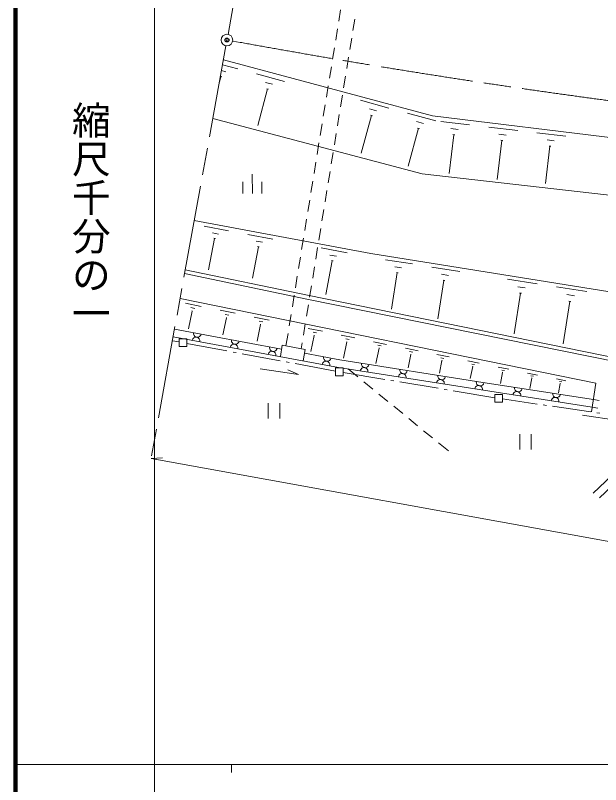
# Model space of a CAD drawing. Units: millimetres, scale not verified. Extents: x 40000 to 680000, y 20000 to 380000.
# Drawn here: x 40000 to 115813, y 202409 to 302096 of the extents above; entities that cross this region are included whole.
import ezdxf
from ezdxf.enums import TextEntityAlignment as Align

# ---------------------------------------------------------------- set-up
doc = ezdxf.new("R2010")
doc.units = ezdxf.units.MM
doc.header["$LTSCALE"] = 1000
doc.header["$PDMODE"] = 32
doc.header["$PDSIZE"] = 500
doc.linetypes.add('CHAIN', pattern=[18.5, 12, -1.5, 3.5, -1.5])
for name, color, linetype, lineweight in [('M-BGD', 7, 'Continuous', 13), ('M-BMK', 2, 'CHAIN', 13), ('M-BMK-ROW', 30, 'Continuous', 13), ('M-BMK-SRVR', 3, 'Continuous', 13), ('M-STR-HTXT', 7, 'Continuous', 13), ('M-TTL', 2, 'Continuous', 140), ('M-TTL-BAND', 7, 'Continuous', 13)]:
    doc.layers.add(name, color=color, linetype=linetype, lineweight=lineweight)
doc.layers.add('M-OTRS', color=6, linetype='Continuous')
doc.styles.add('@ＭＳ ゴシック', font='')
doc.styles.get('@ＭＳ ゴシック').set_extended_font_data('@MS Gothic')

msp = doc.modelspace()

# ---------------------------------------------------------------- linework, layer by layer
at = {"layer": 'M-BGD'}
for p, q in [((81896, 301354), (82137, 302835)), ((83728, 300127), (83968, 301607)), ((81495, 298887), (81736, 300367)), ((83327, 297659), (83568, 299140)), ((81094, 296419), (81335, 297899)), ((66949, 296344), (94029, 289094)), ((82926, 295192), (83167, 296672)), ((66830, 295693), (68833, 295154)), ((80693, 293951), (80934, 295432)), ((66621, 294191), (66421, 293460)), ((66560, 294201), (66731, 294151)), ((66690, 294952), (67271, 294792)), ((71246, 294504), (74872, 293526)), ((82525, 292724), (82766, 294205)), ((72409, 293414), (73320, 293174)), ((72669, 292563), (71401, 287846)), ((72559, 292593), (72780, 292533)), ((80292, 291484), (80533, 292964)), ((82124, 290256), (82365, 291737)), ((84696, 291090), (88371, 290091)), ((79891, 289016), (80132, 290497)), ((81723, 287789), (81964, 289269)), ((86139, 289128), (84811, 284261)), ((85878, 289979), (86800, 289730)), ((86019, 289158), (86249, 289088)), ((90785, 289432), (94460, 288433)), ((94029, 289094), (133413, 284236)), ((65573, 288753), (92683, 281563)), ((91967, 288331), (92878, 288082)), ((95111, 288344), (98846, 287906)), ((79490, 286548), (79731, 288029)), ((92218, 287471), (90890, 282563)), ((92108, 287500), (92338, 287441)), ((96423, 287433), (97355, 287324)), ((101330, 287607), (105075, 287159)), ((81323, 285321), (81563, 286802)), ((96795, 286633), (96197, 281586)), ((96684, 286643), (96915, 286613)), ((102642, 286697), (103583, 286577)), ((107558, 286871), (111303, 286423)), ((79089, 284081), (79330, 285561)), ((103023, 285886), (102426, 280829)), ((102903, 285906), (103143, 285876)), ((109252, 285150), (108674, 280293)), ((108870, 285950), (109812, 285841)), ((109131, 285160), (109372, 285130)), ((80922, 282853), (81162, 284334)), ((78688, 281613), (78929, 283094)), ((70696, 279030), (70694, 281533)), ((80521, 280386), (80761, 281866)), ((92683, 281563), (169788, 272757)), ((69444, 279029), (69443, 280531)), ((71947, 279031), (71946, 280533)), ((78287, 279145), (78528, 280626)), ((80120, 277918), (80360, 279399)), ((77886, 276678), (78127, 278158)), ((79719, 275450), (79960, 276931)), ((63170, 275514), (86052, 271245)), ((77485, 274210), (77726, 275691)), ((64452, 274764), (67616, 274176)), ((79318, 272983), (79559, 274463)), ((65805, 273203), (65036, 269108)), ((65524, 273914), (66315, 273764)), ((65704, 273223), (65905, 273183)), ((70100, 273707), (73334, 273109)), ((77084, 271743), (77325, 273223)), ((71192, 272837), (72003, 272687)), ((71473, 272116), (70714, 268050)), ((71372, 272136), (71573, 272096)), ((78917, 270515), (79158, 271996)), ((79633, 271952), (82988, 271313)), ((121491, 265543), (86052, 271245)), ((76683, 269275), (76924, 270756)), ((81056, 270291), (80228, 265934)), ((80755, 271041), (81596, 270882)), ((80946, 270310), (81156, 270271)), ((87945, 270436), (91440, 269877)), ((78516, 268047), (78757, 269528)), ((89147, 269525), (90018, 269386)), ((93943, 269479), (97558, 268911)), ((61923, 268625), (77735, 265332)), ((62013, 269125), (77835, 265823)), ((76282, 266807), (76523, 268288)), ((89468, 268765), (88720, 264018)), ((89358, 268775), (89578, 268745)), ((95185, 268538), (96087, 268399)), ((95516, 267748), (94729, 262771)), ((95406, 267768), (95637, 267728)), ((103767, 267924), (107582, 267326)), ((78115, 265580), (78356, 267060)), ((105079, 266933), (106031, 266784)), ((110096, 266927), (114041, 266309)), ((61334, 265420), (115211, 254455)), ((75881, 264340), (76122, 265820)), ((77735, 265332), (126925, 255334)), ((77835, 265823), (127025, 255825)), ((105430, 266093), (104603, 260845)), ((105310, 266113), (105550, 266083)), ((111448, 265907), (112439, 265747)), ((62056, 264780), (64069, 264381)), ((62727, 264230), (63228, 264120)), ((77715, 263112), (77955, 264593)), ((111819, 265036), (110952, 259518)), ((111699, 265056), (111939, 265016)), ((62898, 263769), (62439, 261466)), ((62837, 263789), (62958, 263759)), ((66512, 263882), (68485, 263493)), ((67173, 263342), (67664, 263242)), ((75480, 261872), (75721, 263353)), ((67344, 262901), (66895, 260678)), ((67284, 262911), (67404, 262891)), ((70928, 263004), (72871, 262615)), ((71580, 262464), (72060, 262374)), ((60616, 261425), (74486, 258851)), ((71750, 262033), (71321, 259890)), ((71690, 262043), (71810, 262023)), ((77314, 260644), (77554, 262125)), ((77948, 261527), (79771, 261158)), ((81847, 256473), (60437, 260443)), ((75056, 259262), (75320, 260885)), ((78710, 260617), (78291, 258554)), ((78560, 261027), (79010, 260937)), ((78660, 260626), (78770, 260607)), ((82204, 260659), (83967, 260310)), ((74326, 257870), (74566, 259352)), ((77520, 258803), (74566, 259352)), ((77029, 258893), (77153, 259657)), ((82946, 259778), (82517, 257685)), ((82796, 260179), (83236, 260089)), ((82886, 259798), (82996, 259768)), ((86400, 259811), (88093, 259462)), ((86972, 259341), (87392, 259261)), ((77281, 257321), (77520, 258803)), ((77440, 258313), (82027, 257455)), ((87112, 258960), (86703, 256968)), ((87062, 258970), (87162, 258950)), ((90536, 258973), (92159, 258634)), ((91077, 258523), (91488, 258433)), ((82027, 257455), (100562, 254504)), ((91218, 258152), (90869, 256430)), ((91168, 258162), (91268, 258142)), ((94602, 258145), (96174, 257825)), ((95264, 257354), (94924, 255722)), ((95123, 257705), (95524, 257625)), ((95213, 257364), (95314, 257344)), ((98608, 257327), (100100, 257017)), ((71724, 256306), (76671, 255539)), ((81847, 256473), (114723, 251330)), ((83089, 256284), (84369, 255238)), ((99239, 256576), (98920, 255054)), ((99109, 256916), (99479, 256837)), ((99189, 256586), (99279, 256566)), ((102533, 256528), (103925, 256239)), ((75289, 256148), (76671, 255539)), ((103115, 255828), (102825, 254396)), ((103004, 256138), (103345, 256068)), ((103075, 255838), (103165, 255818)), ((106359, 255750), (107651, 255481)), ((106790, 255390), (107120, 255320)), ((85143, 254605), (86305, 253656)), ((100562, 254504), (114872, 252322)), ((106900, 255100), (106631, 253748)), ((106860, 255110), (106940, 255090)), ((110094, 254992), (111296, 254742)), ((110595, 254391), (110346, 253180)), ((110495, 254662), (110795, 254592)), ((110555, 254391), (110635, 254381)), ((114623, 250700), (115211, 254455)), ((87079, 253023), (88241, 252074)), ((114872, 252322), (115617, 252205)), ((72739, 251851), (72740, 249848)), ((74241, 251852), (74242, 249850)), ((89015, 251442), (90177, 250492)), ((114723, 251330), (115467, 251213)), ((113452, 250308), (118399, 249541)), ((90951, 249860), (92113, 248911)), ((92887, 248278), (94048, 247329)), ((123956, 248814), (114841, 240196)), ((105333, 247829), (105335, 245827)), ((106835, 247830), (106837, 245828)), ((124668, 248113), (115652, 239586)), ((94823, 246696), (96103, 245650))]:
    msp.add_line(p, q, dxfattribs=at)
for centre, start, end in [((63391, 259895), 349.51289, 169.51289), ((63570, 260876), 169.51289, 349.51289), ((68308, 258977), 349.51289, 169.51289), ((68487, 259968), 169.51289, 349.51289), ((73235, 258069), 349.51289, 169.51289), ((73414, 259051), 169.51289, 349.51289), ((80235, 256773), 349.51288, 169.51288), ((80394, 257764), 169.51288, 349.51288), ((85172, 255955), 351.1072, 171.1072), ((85331, 256937), 170.95052, 350.95052), ((90278, 256149), 170.95052, 350.95052), ((90119, 255178), 351.1072, 171.1072), ((95215, 255362), 170.95052, 350.95052), ((95065, 254410), 351.1072, 171.1072), ((100202, 254564), 171.3117, 351.3117), ((100012, 253633), 351.1072, 171.1072), ((104959, 252855), 351.1072, 171.1072), ((105149, 253807), 171.3117, 351.3117), ((109906, 252088), 351.1072, 171.1072), ((110106, 253059), 171.3117, 351.3117)]:
    msp.add_arc(centre, 501, start, end, dxfattribs=at)
at = {"layer": 'M-BMK'}
for p, q in [((67548, 299638), (76085, 346725)), ((67276, 298169), (57574, 244651)), ((68149, 298768), (69131, 298588))]:
    msp.add_line(p, q, dxfattribs=at)
msp.add_arc((252536, 1303384), 1021386, 259.65584, 265.14431, dxfattribs=at)
at = {"layer": 'M-BMK-ROW'}
for p, q in [((61198, 259773), (60347, 259932)), ((61198, 260173), (62199, 260174)), ((61199, 259172), (61198, 260173)), ((62199, 260174), (62200, 259173)), ((67409, 258612), (62200, 259583)), ((62200, 259173), (61199, 259172)), ((68589, 258393), (68196, 258466)), ((74291, 257330), (69376, 258246)), ((75471, 257110), (75077, 257183)), ((81467, 255993), (76257, 256963)), ((81467, 256403), (82468, 256404)), ((81467, 255402), (81467, 256403)), ((82468, 256404), (82469, 255403)), ((82469, 255403), (81467, 255402)), ((87849, 254922), (82468, 255823)), ((89032, 254723), (88638, 254789)), ((94753, 253765), (89821, 254591)), ((95936, 253567), (95542, 253633)), ((102106, 252533), (96725, 253434)), ((102105, 252953), (103107, 252954)), ((102106, 251952), (102105, 252953)), ((103107, 252954), (103107, 251953)), ((107602, 251728), (103107, 252383)), ((103107, 251953), (102106, 251952)), ((108789, 251555), (108393, 251612)), ((114528, 250717), (109581, 251439)), ((115716, 250544), (115320, 250602))]:
    msp.add_line(p, q, dxfattribs=at)
at = {"layer": 'M-BMK-SRVR'}
msp.add_circle((67408, 298897), 751, dxfattribs=at)
at = {"layer": 'M-OTRS'}
msp.add_point((67408, 298897), dxfattribs=at)
at = {"layer": 'M-STR-HTXT'}
for q in [(59066, 244772), (147471, 228344)]:
    msp.add_line((57574, 244651), q, dxfattribs=at)
at = {"layer": 'M-TTL'}
msp.add_line((40000, 380000), (40000, 20000), dxfattribs=at)
at = {"layer": 'M-TTL-BAND'}
for p, q in [((58000, 370000), (58000, 20000)), ((40000, 205000), (579000, 205000)), ((68000, 205000), (68000, 204000))]:
    msp.add_line(p, q, dxfattribs=at)

# ---------------------------------------------------------------- texts
at = {"layer": 'M-TTL-BAND', "style": '@ＭＳ ゴシック'}
msp.add_text('縮尺千分の一', height=3666, rotation=270, dxfattribs=at).set_placement((49777, 261030), align=Align.MIDDLE_RIGHT)

doc.saveas('drawing.dxf')
